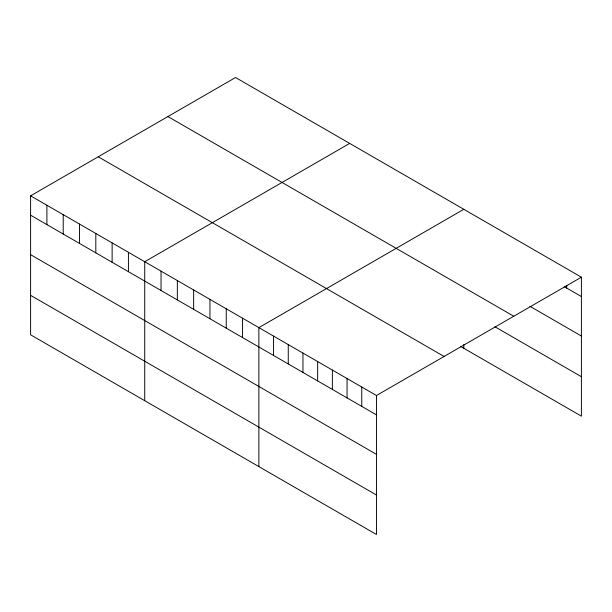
<?xml version="1.0" encoding="UTF-8"?>
<svg xmlns="http://www.w3.org/2000/svg" width="612" height="612" viewBox="0 0 612 612"><rect width="100%" height="100%" fill="white"/><g stroke="black" fill="none" stroke-linecap="round" stroke-linejoin="round"><path stroke-width="0.92" d="M30.6 195.832L376.457 395.513L376.457 534.49L30.6 334.81L30.6 195.832L235.543 77.51L581.4 277.19L581.4 416.168L460.545 346.392M349.674 143.407L144.73 261.729L144.73 400.699M463.812 209.304L258.868 327.627L258.868 466.596M376.457 395.513L581.4 277.19M564.249 286.653L581.4 296.552M529.954 306.321L581.4 336.026M167.91 116.555L513.766 316.236M494.84 326.716L581.4 376.694M98.234 156.787L444.09 356.467M30.6 215.195L376.457 414.875M30.6 254.668L376.457 454.349M30.6 295.336L376.457 495.016M566.704 285.299L566.704 288.061M463.812 344.518L463.812 348.274M361.761 387.029L361.761 406.383M347.058 378.545L347.058 397.899M332.362 370.053L332.362 389.416M317.659 361.57L317.659 380.924M302.963 353.086L302.963 372.44M288.26 344.594L288.26 363.956M273.564 336.11L273.564 355.465M242.559 318.209L242.559 337.572M226.256 308.8L226.256 328.154M209.954 299.383L209.954 318.745M193.644 289.973L193.644 309.328M177.342 280.556L177.342 299.918M161.04 271.139L161.04 290.501M128.428 252.312L128.428 271.674M112.126 242.903L112.126 262.265M95.816 233.486L95.816 252.848M79.514 224.076L79.514 243.431M63.212 214.659L63.212 234.021M46.902 205.25L46.902 224.604"/></g></svg>
